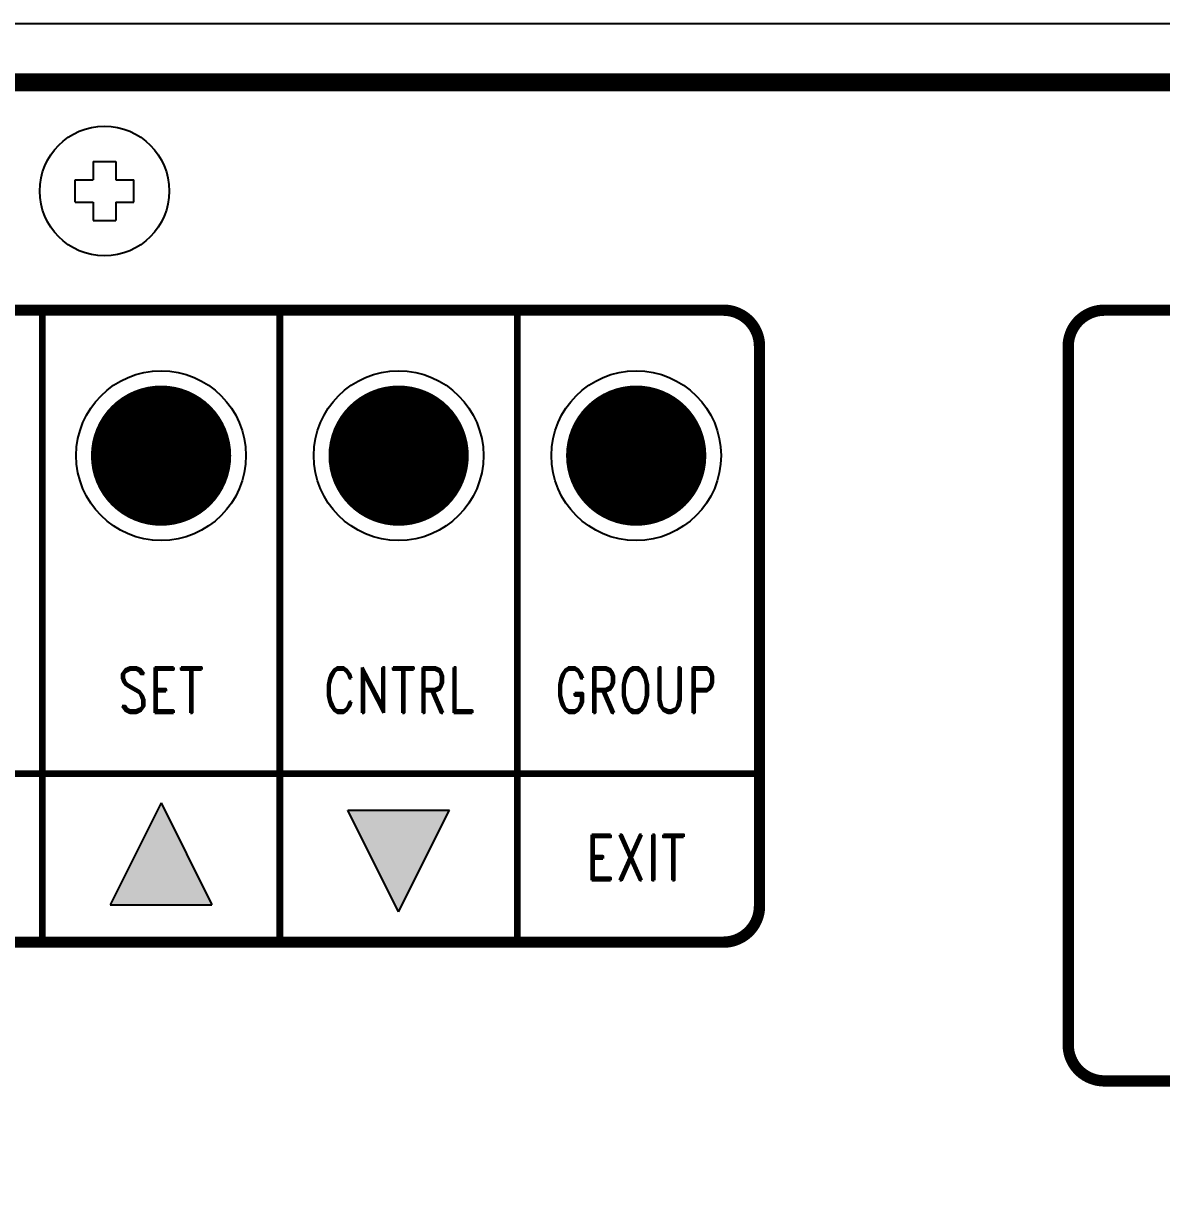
# Model space of a CAD drawing. Extents: x 2.2 to 21.2, y 5.8 to 11.4.
# Drawn here: x 11.571 to 14.086, y 8.75 to 11.36 of the extents above; entities that cross this region are included whole.
import ezdxf
from ezdxf.enums import TextEntityAlignment as Align

# ---------------------------------------------------------------- set-up
doc = ezdxf.new("R2010")
doc.units = 0
doc.header["$MEASUREMENT"] = 0
doc.layers.get('0').update_dxf_attribs({"linetype": 'CONTINUOUS'})
doc.styles.add('ROMAND', font='romand', dxfattribs={"height": 0.15})

msp = doc.modelspace()

# ---------------------------------------------------------------- linework, layer by layer
msp.add_line((3.029, 11.36), (20.471, 11.36))
at = {"linetype": 'CONTINUOUS'}
for p, q in [((11.725, 11.0551), (11.725, 11.015)), ((11.725, 11.0551), (11.775, 11.0551)), ((11.775, 11.0551), (11.775, 11.015)), ((11.6849, 10.965), (11.6849, 11.015)), ((11.6849, 11.015), (11.725, 11.015)), ((11.775, 11.015), (11.8151, 11.015)), ((11.8151, 10.965), (11.8151, 11.015)), ((11.6849, 10.965), (11.725, 10.965)), ((11.725, 10.965), (11.725, 10.9249)), ((11.775, 10.965), (11.775, 10.9249)), ((11.775, 10.965), (11.8151, 10.965)), ((11.725, 10.9249), (11.775, 10.9249)), ((11.875, 9.6373), (11.7625, 9.4123)), ((11.875, 9.6373), (11.9875, 9.4123)), ((12.4, 9.3965), (12.2875, 9.6215)), ((12.2875, 9.6215), (12.5125, 9.6215)), ((12.4, 9.3965), (12.5125, 9.6215)), ((11.7625, 9.4123), (11.9875, 9.4123))]:
    msp.add_line(p, q, dxfattribs=at)
for points, const_width in [([(20.49, 6.28), (20.49, 11.15, 0.414214), (20.41, 11.23), (3.09, 11.23, 0.414214), (3.01, 11.15), (3.01, 6.28, 0.414214), (3.09, 6.2), (20.41, 6.2, 0.414214)], 0.04), ([(18.2657, 9.0229), (13.9597, 9.0229, -0.414214), (13.8797, 9.1029), (13.8797, 10.6466, -0.414214), (13.9597, 10.7266), (18.2657, 10.7266, -0.414214), (18.3457, 10.6466), (18.3457, 9.1029, -0.414214)], 0.025)]:
    msp.add_lwpolyline(points, format="xyb", close=True, dxfattribs=dict(at, const_width=const_width))
for points, const_width in [([(9.0575, 10.7266), (13.1175, 10.7266, -0.414214), (13.1975, 10.6466), (13.1975, 9.4096, -0.414214), (13.1175, 9.3296), (9.0575, 9.3296, -0.414214), (8.9775, 9.4096), (8.9775, 10.6466, -0.414214)], 0.025), ([(11.7975, 10.405, 1), (11.9525, 10.405, 1)], 0.155), ([(12.3225, 10.405, 1), (12.4775, 10.405, 1)], 0.155), ([(12.8475, 10.405, 1), (13.0025, 10.405, 1)], 0.155)]:
    msp.add_lwpolyline(points, format="xyb", close=True, dxfattribs=dict(const_width=const_width))
for points, const_width in [([(11.6125, 10.7266), (11.6125, 9.3296)], 0.015), ([(12.1375, 10.7266), (12.1375, 9.3296)], 0.015), ([(12.6625, 10.7266), (12.6625, 9.3296)], 0.015), ([(11.875, 10.355), (11.875, 10.455)], 0.005), ([(12.4, 10.355), (12.4, 10.455)], 0.005), ([(12.925, 10.355), (12.925, 10.455)], 0.005), ([(11.825, 10.405), (11.925, 10.405)], 0.005), ([(12.35, 10.405), (12.45, 10.405)], 0.005), ([(12.875, 10.405), (12.975, 10.405)], 0.005)]:
    msp.add_lwpolyline(points, dxfattribs=dict(at, const_width=const_width))
at = {"const_width": 0.015}
msp.add_lwpolyline([(13.1975, 9.7019), (9.5125, 9.7019)], dxfattribs=at)
for centre, radius in [((11.75, 10.99), 0.1432), ((11.875, 10.405), 0.1875), ((12.4, 10.405), 0.1875), ((12.925, 10.405), 0.1875)]:
    msp.add_circle(centre, radius)
for points in [[(11.7625, 9.4123), (11.9875, 9.4123), (11.875, 9.6373)], [(12.2875, 9.6215), (12.5125, 9.6215), (12.4, 9.3965)]]:
    msp.add_solid(points)

# ---------------------------------------------------------------- texts
at = {"linetype": 'CONTINUOUS', "style": 'ROMAND', "width": 0.8}
for s, p in [('SET', (11.875, 9.8368)), ('CNTRL', (12.4, 9.8368)), ('GROUP', (12.925, 9.8368)), ('EXIT', (12.925, 9.467))]:
    msp.add_text(s, height=0.1, dxfattribs=at).set_placement(p, align=Align.CENTER)

doc.saveas('drawing.dxf')
